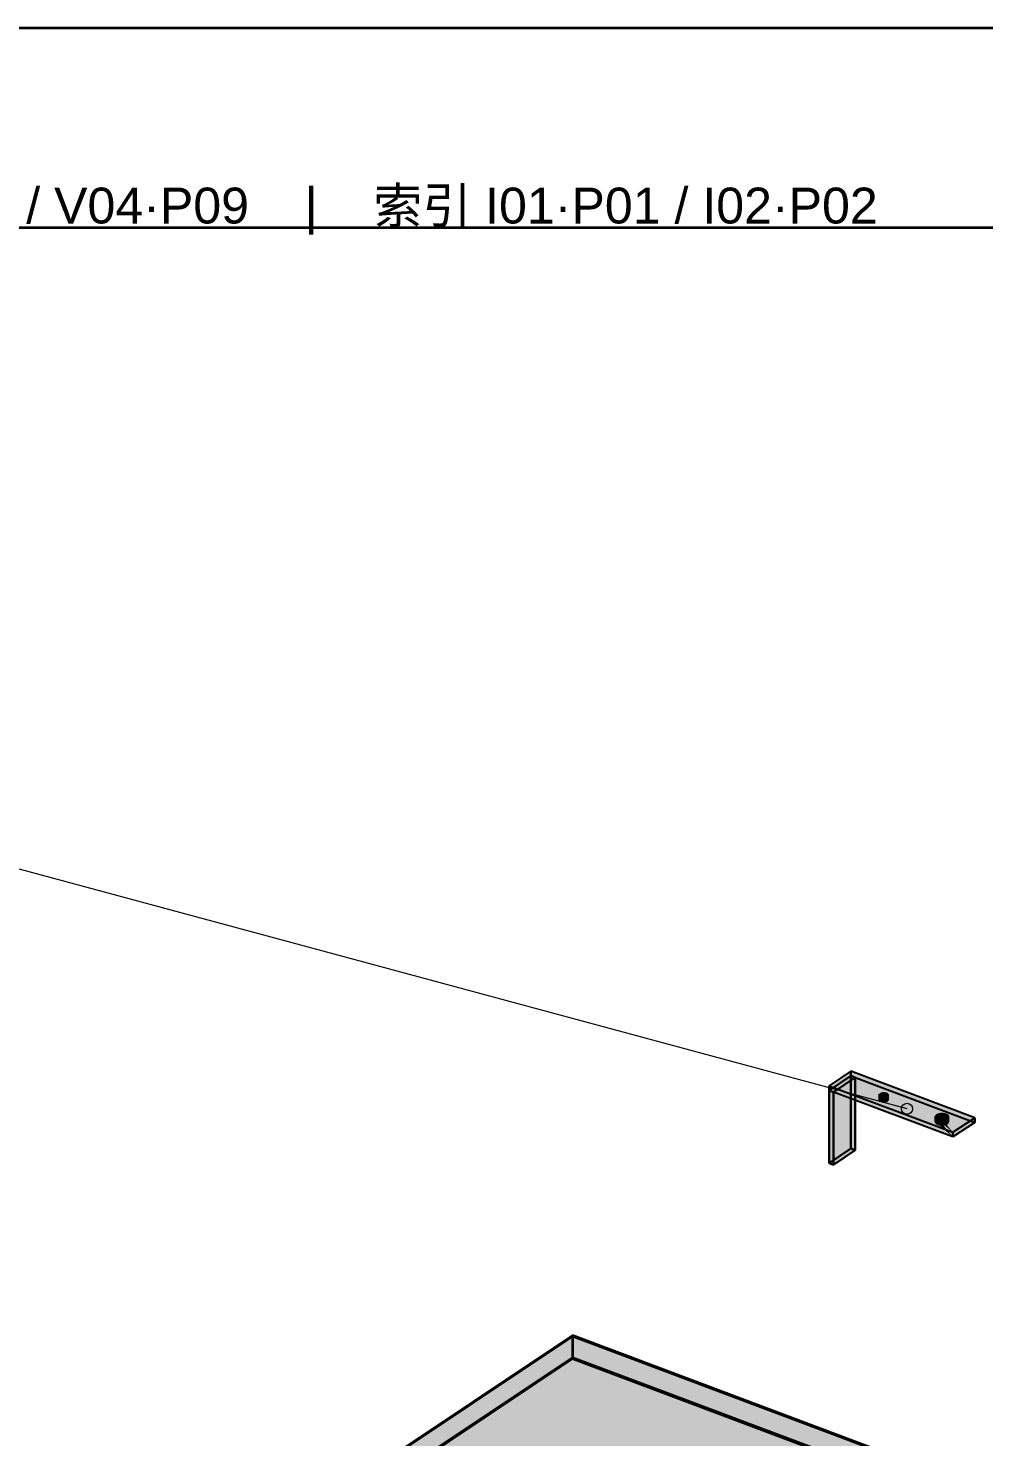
# Model space of a CAD drawing. Header units: millimetres. Extents: x 50 to 612415, y 2 to 4150.
# Drawn here: x 517637 to 518596, y 2737 to 4150 of the extents above; entities that cross this region are included whole.
import ezdxf

# ---------------------------------------------------------------- set-up
doc = ezdxf.new("R2010")
doc.units = ezdxf.units.MM
for name, color, linetype, lineweight in [('DIM', 7, 'Continuous', 13), ('FRAME', 7, 'Continuous', 35), ('HATCH', 8, 'Continuous', 9), ('NOTE', 7, 'Continuous', 18), ('OUTLINE', 7, 'Continuous', 25)]:
    doc.layers.add(name, color=color, linetype=linetype, lineweight=lineweight)
doc.styles.add('CN', font='Arial Unicode.ttf')

msp = doc.modelspace()

# ---------------------------------------------------------------- hatches: boundary and pattern name
at = {"layer": 'HATCH', "true_color": 0x46848e}
for points in [[(518440.584, 3084.021), (518462.515, 3098.641), (518462.515, 3103.39), (518440.584, 3088.769)], [(518462.515, 3025.835), (518440.584, 3011.214), (518440.584, 3084.021), (518462.515, 3098.641)], [(518444.97, 3009.57), (518466.901, 3024.19), (518466.901, 3096.996), (518444.97, 3082.376)], [(518586.791, 3052.038), (518564.86, 3037.417), (518564.86, 3042.165), (518586.791, 3056.786)]]:
    msp.add_hatch(color=145, dxfattribs=at).paths.add_polyline_path(points)
at = {"layer": 'HATCH', "true_color": 0x468f99}
for points in [[(518462.515, 3103.39), (518440.584, 3088.769), (518492.122, 3080.864)], [(518462.515, 3098.641), (518440.584, 3084.021), (518444.97, 3082.376)], [(518492.122, 3076.116), (518440.584, 3084.021), (518462.515, 3098.641)], [(518462.515, 3098.641), (518444.97, 3082.376), (518466.901, 3096.996)], [(518462.515, 3103.39), (518494.83, 3081.666), (518495.903, 3081.672)], [(518462.515, 3103.39), (518495.903, 3081.672), (518496.943, 3081.539)], [(518462.515, 3103.39), (518493.796, 3081.522), (518494.83, 3081.666)], [(518462.515, 3103.39), (518496.943, 3081.539), (518497.879, 3081.276)], [(518462.515, 3103.39), (518492.873, 3081.248), (518493.796, 3081.522)], [(518462.515, 3103.39), (518497.879, 3081.276), (518498.646, 3080.9)], [(518462.515, 3103.39), (518492.122, 3080.864), (518492.873, 3081.248)], [(518586.791, 3056.786), (518462.515, 3103.39), (518498.646, 3080.9)], [(518495.903, 3076.924), (518494.83, 3076.918), (518462.515, 3098.641)], [(518496.943, 3076.791), (518495.903, 3076.924), (518462.515, 3098.641)], [(518494.83, 3076.918), (518493.796, 3076.773), (518462.515, 3098.641)], [(518497.879, 3076.527), (518496.943, 3076.791), (518462.515, 3098.641)], [(518493.796, 3076.773), (518492.873, 3076.5), (518462.515, 3098.641)], [(518498.646, 3076.152), (518497.879, 3076.527), (518462.515, 3098.641)], [(518492.873, 3076.5), (518492.122, 3076.116), (518462.515, 3098.641)], [(518498.646, 3076.152), (518462.515, 3098.641), (518586.791, 3052.038)], [(518491.595, 3080.397), (518492.122, 3080.864), (518440.584, 3088.769)], [(518491.329, 3079.877), (518491.595, 3080.397), (518440.584, 3088.769)], [(518491.341, 3079.34), (518491.329, 3079.877), (518440.584, 3088.769)], [(518491.63, 3078.823), (518491.341, 3079.34), (518440.584, 3088.769)], [(518440.584, 3088.769), (518492.177, 3078.361), (518491.63, 3078.823)], [(518440.584, 3088.769), (518492.944, 3077.986), (518492.177, 3078.361)], [(518440.584, 3088.769), (518548.012, 3056.443), (518492.944, 3077.986)], [(518440.584, 3088.769), (518564.86, 3042.165), (518548.012, 3056.443)], [(518440.584, 3084.021), (518492.122, 3076.116), (518491.595, 3075.648)], [(518440.584, 3084.021), (518491.595, 3075.648), (518491.329, 3075.129)], [(518440.584, 3084.021), (518491.329, 3075.129), (518491.341, 3074.592)], [(518440.584, 3084.021), (518491.341, 3074.592), (518491.63, 3074.075)], [(518491.63, 3074.075), (518492.177, 3073.613), (518440.584, 3084.021)], [(518492.177, 3073.613), (518492.944, 3073.238), (518440.584, 3084.021)], [(518492.944, 3073.238), (518548.012, 3051.695), (518440.584, 3084.021)], [(518548.012, 3051.695), (518564.86, 3037.417), (518440.584, 3084.021)], [(518547.958, 3058.891), (518493.88, 3077.723), (518492.944, 3077.986)], [(518547.544, 3058.082), (518547.958, 3058.891), (518492.944, 3077.986)], [(518547.562, 3057.247), (518547.544, 3058.082), (518492.944, 3077.986)], [(518548.012, 3056.443), (518547.562, 3057.247), (518492.944, 3077.986)], [(518492.944, 3073.238), (518493.88, 3072.975), (518547.958, 3054.143)], [(518492.944, 3073.238), (518547.958, 3054.143), (518547.544, 3053.334)], [(518492.944, 3073.238), (518547.544, 3053.334), (518547.562, 3052.499)], [(518492.944, 3073.238), (518547.562, 3052.499), (518548.012, 3051.695)], [(518547.958, 3058.891), (518494.92, 3077.59), (518493.88, 3077.723)], [(518493.88, 3072.975), (518494.92, 3072.841), (518547.958, 3054.143)], [(518547.958, 3058.891), (518495.993, 3077.595), (518494.92, 3077.59)], [(518494.92, 3072.841), (518495.993, 3072.847), (518547.958, 3054.143)], [(518547.958, 3058.891), (518497.027, 3077.74), (518495.993, 3077.595)], [(518495.993, 3072.847), (518497.027, 3072.992), (518547.958, 3054.143)], [(518547.958, 3058.891), (518497.951, 3078.014), (518497.027, 3077.74)], [(518497.027, 3072.992), (518497.951, 3073.265), (518547.958, 3054.143)], [(518547.958, 3058.891), (518498.701, 3078.397), (518497.951, 3078.014)], [(518497.951, 3073.265), (518498.701, 3073.649), (518547.958, 3054.143)], [(518586.791, 3056.786), (518498.646, 3080.9), (518499.193, 3080.438)], [(518499.193, 3075.69), (518498.646, 3076.152), (518586.791, 3052.038)], [(518499.228, 3078.865), (518498.701, 3078.397), (518557.733, 3060.258)], [(518498.701, 3078.397), (518552.99, 3060.866), (518554.66, 3060.875)], [(518498.701, 3078.397), (518554.66, 3060.875), (518556.277, 3060.668)], [(518498.701, 3078.397), (518551.382, 3060.641), (518552.99, 3060.866)], [(518498.701, 3078.397), (518556.277, 3060.668), (518557.733, 3060.258)], [(518498.701, 3078.397), (518549.945, 3060.215), (518551.382, 3060.641)], [(518498.701, 3078.397), (518548.777, 3059.619), (518549.945, 3060.215)], [(518547.958, 3058.891), (518548.777, 3059.619), (518498.701, 3078.397)], [(518557.733, 3055.51), (518498.701, 3073.649), (518499.228, 3074.117)], [(518554.66, 3056.127), (518552.99, 3056.118), (518498.701, 3073.649)], [(518556.277, 3055.92), (518554.66, 3056.127), (518498.701, 3073.649)], [(518552.99, 3056.118), (518551.382, 3055.893), (518498.701, 3073.649)], [(518557.733, 3055.51), (518556.277, 3055.92), (518498.701, 3073.649)], [(518551.382, 3055.893), (518549.945, 3055.467), (518498.701, 3073.649)], [(518549.945, 3055.467), (518548.777, 3054.87), (518498.701, 3073.649)], [(518498.701, 3073.649), (518548.777, 3054.87), (518547.958, 3054.143)], [(518586.791, 3056.786), (518499.193, 3080.438), (518499.482, 3079.922)], [(518499.482, 3075.173), (518499.193, 3075.69), (518586.791, 3052.038)], [(518586.791, 3056.786), (518499.494, 3079.385), (518499.228, 3078.865)], [(518586.791, 3056.786), (518499.228, 3078.865), (518557.733, 3060.258)], [(518499.228, 3074.117), (518499.494, 3074.637), (518586.791, 3052.038)], [(518557.733, 3055.51), (518499.228, 3074.117), (518586.791, 3052.038)], [(518586.791, 3056.786), (518499.482, 3079.922), (518499.494, 3079.385)], [(518499.494, 3074.637), (518499.482, 3075.173), (518586.791, 3052.038)], [(518564.86, 3042.165), (518548.863, 3055.725), (518548.012, 3056.443)], [(518564.86, 3042.165), (518550.057, 3055.141), (518548.863, 3055.725)], [(518564.86, 3042.165), (518551.512, 3054.732), (518550.057, 3055.141)], [(518564.86, 3042.165), (518553.13, 3054.524), (518551.512, 3054.732)], [(518564.86, 3042.165), (518554.799, 3054.534), (518553.13, 3054.524)], [(518586.791, 3056.786), (518556.407, 3054.758), (518554.799, 3054.534)], [(518564.86, 3042.165), (518586.791, 3056.786), (518554.799, 3054.534)], [(518586.791, 3056.786), (518557.844, 3055.184), (518556.407, 3054.758)], [(518586.791, 3056.786), (518557.733, 3060.258), (518558.926, 3059.674)], [(518558.926, 3054.926), (518557.733, 3055.51), (518586.791, 3052.038)], [(518586.791, 3056.786), (518559.012, 3055.781), (518557.844, 3055.184)], [(518586.791, 3056.786), (518558.926, 3059.674), (518559.777, 3058.956)], [(518559.777, 3054.208), (518558.926, 3054.926), (518586.791, 3052.038)], [(518586.791, 3056.786), (518559.831, 3056.508), (518559.012, 3055.781)], [(518586.791, 3056.786), (518559.777, 3058.956), (518560.227, 3058.152)], [(518560.227, 3053.404), (518559.777, 3054.208), (518586.791, 3052.038)], [(518586.791, 3056.786), (518560.245, 3057.317), (518559.831, 3056.508)], [(518586.791, 3056.786), (518560.227, 3058.152), (518560.245, 3057.317)], [(518560.245, 3052.569), (518560.227, 3053.404), (518586.791, 3052.038)], [(518548.012, 3051.695), (518548.863, 3050.977), (518564.86, 3037.417)], [(518548.863, 3050.977), (518550.057, 3050.393), (518564.86, 3037.417)], [(518550.057, 3050.393), (518551.512, 3049.983), (518564.86, 3037.417)], [(518551.512, 3049.983), (518553.13, 3049.776), (518564.86, 3037.417)], [(518553.13, 3049.776), (518554.799, 3049.785), (518564.86, 3037.417)], [(518554.799, 3049.785), (518556.407, 3050.01), (518586.791, 3052.038)], [(518554.799, 3049.785), (518586.791, 3052.038), (518564.86, 3037.417)], [(518556.407, 3050.01), (518557.844, 3050.436), (518586.791, 3052.038)], [(518557.844, 3050.436), (518559.012, 3051.032), (518586.791, 3052.038)], [(518559.012, 3051.032), (518559.831, 3051.76), (518586.791, 3052.038)], [(518559.831, 3051.76), (518560.245, 3052.569), (518586.791, 3052.038)], [(518444.97, 3009.57), (518440.584, 3011.214), (518462.515, 3025.835)], [(518466.901, 3024.19), (518444.97, 3009.57), (518462.515, 3025.835)]]:
    msp.add_hatch(color=135, dxfattribs=at).paths.add_polyline_path(points)
at = {"layer": 'HATCH', "true_color": 0x468690}
for points in [[(518462.515, 3098.641), (518586.791, 3052.038), (518586.791, 3056.786), (518462.515, 3103.39)], [(518466.901, 3024.19), (518462.515, 3025.835), (518462.515, 3098.641), (518466.901, 3096.996)], [(518564.86, 3037.417), (518440.584, 3084.021), (518440.584, 3088.769), (518564.86, 3042.165)], [(518440.584, 3011.214), (518444.97, 3009.57), (518444.97, 3082.376), (518440.584, 3084.021)]]:
    msp.add_hatch(color=145, dxfattribs=at).paths.add_polyline_path(points)
at = {"layer": 'HATCH', "true_color": 0x468791}
for points in [[(518493.796, 3076.773), (518492.873, 3076.5), (518492.873, 3081.248), (518493.796, 3081.522)], [(518497.879, 3076.527), (518496.943, 3076.791), (518496.943, 3081.539), (518497.879, 3081.276)], [(518492.944, 3073.238), (518493.88, 3072.975), (518493.88, 3077.723), (518492.944, 3077.986)], [(518497.027, 3072.992), (518497.951, 3073.265), (518497.951, 3078.014), (518497.027, 3077.74)], [(518551.382, 3055.893), (518549.945, 3055.467), (518549.945, 3060.215), (518551.382, 3060.641)], [(518550.057, 3050.393), (518551.512, 3049.983), (518551.512, 3054.732), (518550.057, 3055.141)], [(518557.733, 3055.51), (518556.277, 3055.92), (518556.277, 3060.668), (518557.733, 3060.258)], [(518556.407, 3050.01), (518557.844, 3050.436), (518557.844, 3055.184), (518556.407, 3054.758)]]:
    msp.add_hatch(color=145, dxfattribs=at).paths.add_polyline_path(points)
at = {"layer": 'HATCH', "true_color": 0x468892}
for points in [[(518494.83, 3076.918), (518493.796, 3076.773), (518493.796, 3081.522), (518494.83, 3081.666)], [(518495.903, 3076.924), (518494.83, 3076.918), (518494.83, 3081.666), (518495.903, 3081.672)], [(518496.943, 3076.791), (518495.903, 3076.924), (518495.903, 3081.672), (518496.943, 3081.539)], [(518493.88, 3072.975), (518494.92, 3072.841), (518494.92, 3077.59), (518493.88, 3077.723)], [(518494.92, 3072.841), (518495.993, 3072.847), (518495.993, 3077.595), (518494.92, 3077.59)], [(518495.993, 3072.847), (518497.027, 3072.992), (518497.027, 3077.74), (518495.993, 3077.595)], [(518552.99, 3056.118), (518551.382, 3055.893), (518551.382, 3060.641), (518552.99, 3060.866)], [(518551.512, 3049.983), (518553.13, 3049.776), (518553.13, 3054.524), (518551.512, 3054.732)], [(518554.66, 3056.127), (518552.99, 3056.118), (518552.99, 3060.866), (518554.66, 3060.875)], [(518553.13, 3049.776), (518554.799, 3049.785), (518554.799, 3054.534), (518553.13, 3054.524)], [(518556.277, 3055.92), (518554.66, 3056.127), (518554.66, 3060.875), (518556.277, 3060.668)], [(518554.799, 3049.785), (518556.407, 3050.01), (518556.407, 3054.758), (518554.799, 3054.534)]]:
    msp.add_hatch(color=145, dxfattribs=at).paths.add_polyline_path(points)
at = {"layer": 'HATCH', "true_color": 0x46818b}
for points in [[(518491.595, 3075.648), (518491.329, 3075.129), (518491.329, 3079.877), (518491.595, 3080.397)], [(518491.341, 3074.592), (518491.63, 3074.075), (518491.63, 3078.823), (518491.341, 3079.34)], [(518499.482, 3075.173), (518499.193, 3075.69), (518499.193, 3080.438), (518499.482, 3079.922)], [(518499.228, 3074.117), (518499.494, 3074.637), (518499.494, 3079.385), (518499.228, 3078.865)], [(518547.958, 3054.143), (518547.544, 3053.334), (518547.544, 3058.082), (518547.958, 3058.891)], [(518547.562, 3052.499), (518548.012, 3051.695), (518548.012, 3056.443), (518547.562, 3057.247)], [(518560.227, 3053.404), (518559.777, 3054.208), (518559.777, 3058.956), (518560.227, 3058.152)], [(518559.831, 3051.76), (518560.245, 3052.569), (518560.245, 3057.317), (518559.831, 3056.508)]]:
    msp.add_hatch(color=137, dxfattribs=at).paths.add_polyline_path(points)
at = {"layer": 'HATCH', "true_color": 0x467f88}
for points in [[(518491.329, 3075.129), (518491.341, 3074.592), (518491.341, 3079.34), (518491.329, 3079.877)], [(518499.494, 3074.637), (518499.482, 3075.173), (518499.482, 3079.922), (518499.494, 3079.385)], [(518547.544, 3053.334), (518547.562, 3052.499), (518547.562, 3057.247), (518547.544, 3058.082)], [(518560.245, 3052.569), (518560.227, 3053.404), (518560.227, 3058.152), (518560.245, 3057.317)]]:
    msp.add_hatch(color=137, dxfattribs=at).paths.add_polyline_path(points)
at = {"layer": 'HATCH', "true_color": 0x46838d}
for points in [[(518492.122, 3076.116), (518491.595, 3075.648), (518491.595, 3080.397), (518492.122, 3080.864)], [(518498.701, 3073.649), (518499.228, 3074.117), (518499.228, 3078.865), (518498.701, 3078.397)], [(518548.777, 3054.87), (518547.958, 3054.143), (518547.958, 3058.891), (518548.777, 3059.619)], [(518559.012, 3051.032), (518559.831, 3051.76), (518559.831, 3056.508), (518559.012, 3055.781)]]:
    msp.add_hatch(color=145, dxfattribs=at).paths.add_polyline_path(points)
at = {"layer": 'HATCH', "true_color": 0x46848d}
for points in [[(518491.63, 3074.075), (518492.177, 3073.613), (518492.177, 3078.361), (518491.63, 3078.823)], [(518499.193, 3075.69), (518498.646, 3076.152), (518498.646, 3080.9), (518499.193, 3080.438)], [(518548.012, 3051.695), (518548.863, 3050.977), (518548.863, 3055.725), (518548.012, 3056.443)], [(518559.777, 3054.208), (518558.926, 3054.926), (518558.926, 3059.674), (518559.777, 3058.956)]]:
    msp.add_hatch(color=145, dxfattribs=at).paths.add_polyline_path(points)
at = {"layer": 'HATCH', "true_color": 0x46858f}
for points in [[(518492.873, 3076.5), (518492.122, 3076.116), (518492.122, 3080.864), (518492.873, 3081.248)], [(518492.177, 3073.613), (518492.944, 3073.238), (518492.944, 3077.986), (518492.177, 3078.361)], [(518498.646, 3076.152), (518497.879, 3076.527), (518497.879, 3081.276), (518498.646, 3080.9)], [(518497.951, 3073.265), (518498.701, 3073.649), (518498.701, 3078.397), (518497.951, 3078.014)], [(518549.945, 3055.467), (518548.777, 3054.87), (518548.777, 3059.619), (518549.945, 3060.215)], [(518548.863, 3050.977), (518550.057, 3050.393), (518550.057, 3055.141), (518548.863, 3055.725)], [(518558.926, 3054.926), (518557.733, 3055.51), (518557.733, 3060.258), (518558.926, 3059.674)], [(518557.844, 3050.436), (518559.012, 3051.032), (518559.012, 3055.781), (518557.844, 3055.184)]]:
    msp.add_hatch(color=145, dxfattribs=at).paths.add_polyline_path(points)
at = {"layer": 'HATCH', "true_color": 0x617c87}
for points in [[(518183.002, 2838.485), (517120, 2129.817), (518183.368, 2837.206)], [(517120, 2129.817), (517122.559, 2130), (518183.368, 2837.206)], [(518183.002, 2838.485), (518183.368, 2837.206), (520767.441, 1868.178)], [(520767.441, 1868.178), (520770, 1868.361), (518183.002, 2838.485)], [(518183.368, 2815.047), (517120, 2107.658), (518183.002, 2816.327)], [(518183.002, 2816.327), (517120, 2107.658), (517674.09, 2259.34)], [(518183.368, 2815.047), (517122.559, 2107.841), (517120, 2107.658)], [(517674.09, 2257.757), (517120, 2106.076), (518183.002, 2814.744)], [(518183.002, 2816.327), (517674.09, 2259.34), (517674.674, 2259.638)], [(517674.674, 2258.055), (517674.09, 2257.757), (518183.002, 2814.744)], [(518183.002, 2816.327), (517674.674, 2259.638), (517675.393, 2259.851)], [(517675.393, 2258.268), (517674.674, 2258.055), (518183.002, 2814.744)], [(518183.002, 2816.327), (517675.393, 2259.851), (518499.067, 2441.14)], [(518499.067, 2439.557), (517675.393, 2258.268), (518183.002, 2814.744)], [(518183.002, 2816.327), (518674.516, 2558.106), (518939.517, 2477.463)], [(518183.002, 2816.327), (518499.067, 2441.14), (518674.516, 2558.106)], [(518183.002, 2816.327), (518941.804, 2478.14), (518942.711, 2478.145)], [(518183.002, 2816.327), (518942.711, 2478.145), (518943.589, 2478.033)], [(518183.002, 2816.327), (518940.931, 2478.018), (518941.804, 2478.14)], [(518183.002, 2816.327), (518943.589, 2478.033), (518944.379, 2477.81)], [(518183.002, 2816.327), (518940.151, 2477.787), (518940.931, 2478.018)], [(518183.002, 2816.327), (518939.517, 2477.463), (518940.151, 2477.787)], [(520767.441, 1846.02), (518183.368, 2815.047), (518183.002, 2816.327)], [(520770, 1846.203), (518183.002, 2816.327), (518944.379, 2477.81)], [(518183.002, 2816.327), (520770, 1846.203), (520767.441, 1846.02)], [(518939.517, 2475.88), (518674.516, 2556.523), (518183.002, 2814.744)], [(518674.516, 2556.523), (518499.067, 2439.557), (518183.002, 2814.744)], [(518942.711, 2476.562), (518941.804, 2476.557), (518183.002, 2814.744)], [(518943.589, 2476.45), (518942.711, 2476.562), (518183.002, 2814.744)], [(518941.804, 2476.557), (518940.931, 2476.435), (518183.002, 2814.744)], [(518944.379, 2476.228), (518943.589, 2476.45), (518183.002, 2814.744)], [(518940.931, 2476.435), (518940.151, 2476.204), (518183.002, 2814.744)], [(518940.151, 2476.204), (518939.517, 2475.88), (518183.002, 2814.744)], [(518944.379, 2476.228), (518183.002, 2814.744), (520770, 1844.62)]]:
    msp.add_hatch(color=145, dxfattribs=at).paths.add_polyline_path(points)
at = {"layer": 'HATCH', "true_color": 0x5a737d}
for points in [[(517120, 2107.658), (518183.002, 2816.327), (518183.002, 2838.485), (517120, 2129.817)], [(518183.368, 2815.047), (517122.559, 2107.841), (517122.559, 2130), (518183.368, 2837.206)], [(517120, 2106.076), (518183.002, 2814.744), (518183.002, 2816.327), (517120, 2107.658)]]:
    msp.add_hatch(color=147, dxfattribs=at).paths.add_polyline_path(points)
at = {"layer": 'HATCH', "true_color": 0x5b747f}
for points in [[(518183.002, 2816.327), (520770, 1846.203), (520770, 1868.361), (518183.002, 2838.485)], [(520767.441, 1846.02), (518183.368, 2815.047), (518183.368, 2837.206), (520767.441, 1868.178)], [(518183.002, 2814.744), (520770, 1844.62), (520770, 1846.203), (518183.002, 2816.327)]]:
    msp.add_hatch(color=147, dxfattribs=at).paths.add_polyline_path(points)

# ---------------------------------------------------------------- linework, layer by layer
at = {"layer": 'DIM'}
msp.add_lwpolyline([(518518.805, 3065.714), (517020, 3470), (516980, 3470)], dxfattribs=at)
msp.add_circle((518518.805, 3065.714), 5.5, dxfattribs=at)
at = {"layer": 'FRAME'}
msp.add_line((516050, 3950), (521890, 3950), dxfattribs=at)
msp.add_lwpolyline([(516050, 50), (521890, 50), (521890, 4150), (516050, 4150)], close=True, dxfattribs=at)
at = {"layer": 'OUTLINE', "color": 139, "true_color": 0x42544a}
for p, q in [((518462.515, 3103.39), (518440.584, 3088.769)), ((518462.515, 3103.39), (518440.584, 3088.769)), ((518440.584, 3084.021), (518462.515, 3098.641)), ((518440.584, 3084.021), (518462.515, 3098.641)), ((518462.515, 3098.641), (518440.584, 3084.021)), ((518440.584, 3084.021), (518462.515, 3098.641)), ((518466.901, 3096.996), (518444.97, 3082.376)), ((518444.97, 3082.376), (518466.901, 3096.996)), ((518462.515, 3098.641), (518462.515, 3103.39)), ((518586.791, 3056.786), (518462.515, 3103.39)), ((518462.515, 3103.39), (518462.515, 3098.641)), ((518586.791, 3056.786), (518462.515, 3103.39)), ((518462.515, 3025.835), (518462.515, 3098.641)), ((518462.515, 3098.641), (518466.901, 3096.996)), ((518462.515, 3098.641), (518462.515, 3025.835)), ((518466.901, 3096.996), (518462.515, 3098.641)), ((518462.515, 3098.641), (518586.791, 3052.038)), ((518462.515, 3098.641), (518586.791, 3052.038)), ((518466.901, 3096.996), (518466.901, 3024.19)), ((518466.901, 3024.19), (518466.901, 3096.996)), ((518440.584, 3088.769), (518440.584, 3084.021)), ((518440.584, 3084.021), (518440.584, 3088.769)), ((518440.584, 3088.769), (518564.86, 3042.165)), ((518440.584, 3088.769), (518564.86, 3042.165)), ((518440.584, 3011.214), (518440.584, 3084.021)), ((518444.97, 3082.376), (518440.584, 3084.021)), ((518440.584, 3084.021), (518440.584, 3011.214)), ((518440.584, 3084.021), (518444.97, 3082.376)), ((518564.86, 3037.417), (518440.584, 3084.021)), ((518564.86, 3037.417), (518440.584, 3084.021)), ((518444.97, 3082.376), (518444.97, 3009.57)), ((518444.97, 3009.57), (518444.97, 3082.376)), ((518492.873, 3081.248), (518493.796, 3081.522)), ((518492.873, 3081.248), (518493.796, 3081.522)), ((518493.796, 3081.522), (518494.83, 3081.666)), ((518493.796, 3081.522), (518494.83, 3081.666)), ((518493.796, 3076.773), (518493.796, 3081.522)), ((518493.796, 3081.522), (518493.796, 3076.773)), ((518494.83, 3081.666), (518495.903, 3081.672)), ((518494.83, 3081.666), (518495.903, 3081.672)), ((518494.83, 3076.918), (518494.83, 3081.666)), ((518494.83, 3081.666), (518494.83, 3076.918)), ((518495.903, 3081.672), (518496.943, 3081.539)), ((518495.903, 3081.672), (518495.903, 3076.924)), ((518495.903, 3076.924), (518495.903, 3081.672)), ((518495.903, 3081.672), (518496.943, 3081.539)), ((518496.943, 3081.539), (518497.879, 3081.276)), ((518496.943, 3081.539), (518496.943, 3076.791)), ((518496.943, 3076.791), (518496.943, 3081.539)), ((518496.943, 3081.539), (518497.879, 3081.276)), ((518491.329, 3079.877), (518491.595, 3080.397)), ((518491.329, 3079.877), (518491.595, 3080.397)), ((518491.341, 3079.34), (518491.329, 3079.877)), ((518491.329, 3075.129), (518491.329, 3079.877)), ((518491.341, 3079.34), (518491.329, 3079.877)), ((518491.329, 3079.877), (518491.329, 3075.129)), ((518491.595, 3075.648), (518491.329, 3075.129)), ((518491.595, 3075.648), (518491.329, 3075.129)), ((518491.329, 3075.129), (518491.341, 3074.592)), ((518491.329, 3075.129), (518491.341, 3074.592)), ((518491.63, 3078.823), (518491.341, 3079.34)), ((518491.341, 3074.592), (518491.341, 3079.34)), ((518491.63, 3078.823), (518491.341, 3079.34)), ((518491.341, 3079.34), (518491.341, 3074.592)), ((518491.341, 3074.592), (518491.63, 3074.075)), ((518491.341, 3074.592), (518491.63, 3074.075)), ((518491.595, 3080.397), (518492.122, 3080.864)), ((518491.595, 3080.397), (518492.122, 3080.864)), ((518491.595, 3075.648), (518491.595, 3080.397)), ((518491.595, 3080.397), (518491.595, 3075.648)), ((518492.122, 3076.116), (518491.595, 3075.648)), ((518492.122, 3076.116), (518491.595, 3075.648)), ((518492.177, 3078.361), (518491.63, 3078.823)), ((518491.63, 3074.075), (518491.63, 3078.823)), ((518492.177, 3078.361), (518491.63, 3078.823)), ((518491.63, 3078.823), (518491.63, 3074.075)), ((518491.63, 3074.075), (518492.177, 3073.613)), ((518491.63, 3074.075), (518492.177, 3073.613)), ((518492.122, 3080.864), (518492.873, 3081.248)), ((518492.122, 3080.864), (518492.873, 3081.248)), ((518492.122, 3076.116), (518492.122, 3080.864)), ((518492.122, 3080.864), (518492.122, 3076.116)), ((518492.873, 3076.5), (518492.122, 3076.116)), ((518492.873, 3076.5), (518492.122, 3076.116)), ((518492.944, 3077.986), (518492.177, 3078.361)), ((518492.177, 3073.613), (518492.177, 3078.361)), ((518492.944, 3077.986), (518492.177, 3078.361)), ((518492.177, 3078.361), (518492.177, 3073.613)), ((518492.177, 3073.613), (518492.944, 3073.238)), ((518492.177, 3073.613), (518492.944, 3073.238)), ((518492.873, 3076.5), (518492.873, 3081.248)), ((518492.873, 3081.248), (518492.873, 3076.5)), ((518493.796, 3076.773), (518492.873, 3076.5)), ((518493.796, 3076.773), (518492.873, 3076.5)), ((518492.944, 3073.238), (518492.944, 3077.986)), ((518493.88, 3077.723), (518492.944, 3077.986)), ((518492.944, 3077.986), (518492.944, 3073.238)), ((518493.88, 3077.723), (518492.944, 3077.986)), ((518492.944, 3073.238), (518493.88, 3072.975)), ((518492.944, 3073.238), (518493.88, 3072.975)), ((518494.83, 3076.918), (518493.796, 3076.773)), ((518494.83, 3076.918), (518493.796, 3076.773)), ((518493.88, 3072.975), (518493.88, 3077.723)), ((518494.92, 3077.59), (518493.88, 3077.723)), ((518493.88, 3077.723), (518493.88, 3072.975)), ((518494.92, 3077.59), (518493.88, 3077.723)), ((518493.88, 3072.975), (518494.92, 3072.841)), ((518493.88, 3072.975), (518494.92, 3072.841)), ((518495.903, 3076.924), (518494.83, 3076.918)), ((518495.903, 3076.924), (518494.83, 3076.918)), ((518495.993, 3077.595), (518494.92, 3077.59)), ((518495.993, 3077.595), (518494.92, 3077.59)), ((518494.92, 3072.841), (518494.92, 3077.59)), ((518494.92, 3077.59), (518494.92, 3072.841)), ((518494.92, 3072.841), (518495.993, 3072.847)), ((518494.92, 3072.841), (518495.993, 3072.847)), ((518496.943, 3076.791), (518495.903, 3076.924)), ((518496.943, 3076.791), (518495.903, 3076.924)), ((518497.027, 3077.74), (518495.993, 3077.595)), ((518497.027, 3077.74), (518495.993, 3077.595)), ((518495.993, 3077.595), (518495.993, 3072.847)), ((518495.993, 3072.847), (518495.993, 3077.595)), ((518495.993, 3072.847), (518497.027, 3072.992)), ((518495.993, 3072.847), (518497.027, 3072.992)), ((518497.879, 3076.527), (518496.943, 3076.791)), ((518497.879, 3076.527), (518496.943, 3076.791)), ((518497.951, 3078.014), (518497.027, 3077.74)), ((518497.951, 3078.014), (518497.027, 3077.74)), ((518497.027, 3077.74), (518497.027, 3072.992)), ((518497.027, 3072.992), (518497.027, 3077.74)), ((518497.027, 3072.992), (518497.951, 3073.265)), ((518497.027, 3072.992), (518497.951, 3073.265)), ((518497.879, 3081.276), (518498.646, 3080.9)), ((518497.879, 3081.276), (518497.879, 3076.527)), ((518497.879, 3076.527), (518497.879, 3081.276)), ((518497.879, 3081.276), (518498.646, 3080.9)), ((518498.646, 3076.152), (518497.879, 3076.527)), ((518498.646, 3076.152), (518497.879, 3076.527)), ((518498.701, 3078.397), (518497.951, 3078.014)), ((518498.701, 3078.397), (518497.951, 3078.014)), ((518497.951, 3078.014), (518497.951, 3073.265)), ((518497.951, 3073.265), (518497.951, 3078.014)), ((518497.951, 3073.265), (518498.701, 3073.649)), ((518497.951, 3073.265), (518498.701, 3073.649)), ((518498.646, 3080.9), (518498.646, 3076.152)), ((518498.646, 3076.152), (518498.646, 3080.9)), ((518498.646, 3080.9), (518499.193, 3080.438)), ((518498.646, 3080.9), (518499.193, 3080.438)), ((518499.193, 3075.69), (518498.646, 3076.152)), ((518499.193, 3075.69), (518498.646, 3076.152)), ((518499.228, 3078.865), (518498.701, 3078.397)), ((518499.228, 3078.865), (518498.701, 3078.397)), ((518498.701, 3078.397), (518498.701, 3073.649)), ((518498.701, 3073.649), (518498.701, 3078.397)), ((518498.701, 3073.649), (518499.228, 3074.117)), ((518498.701, 3073.649), (518499.228, 3074.117)), ((518499.193, 3080.438), (518499.193, 3075.69)), ((518499.193, 3075.69), (518499.193, 3080.438)), ((518499.193, 3080.438), (518499.482, 3079.922)), ((518499.193, 3080.438), (518499.482, 3079.922)), ((518499.482, 3075.173), (518499.193, 3075.69)), ((518499.482, 3075.173), (518499.193, 3075.69)), ((518499.494, 3079.385), (518499.228, 3078.865)), ((518499.494, 3079.385), (518499.228, 3078.865)), ((518499.228, 3078.865), (518499.228, 3074.117)), ((518499.228, 3074.117), (518499.228, 3078.865)), ((518499.228, 3074.117), (518499.494, 3074.637)), ((518499.228, 3074.117), (518499.494, 3074.637)), ((518499.482, 3079.922), (518499.482, 3075.173)), ((518499.482, 3075.173), (518499.482, 3079.922)), ((518499.482, 3079.922), (518499.494, 3079.385)), ((518499.482, 3079.922), (518499.494, 3079.385)), ((518499.494, 3074.637), (518499.482, 3075.173)), ((518499.494, 3074.637), (518499.482, 3075.173)), ((518499.494, 3079.385), (518499.494, 3074.637)), ((518499.494, 3074.637), (518499.494, 3079.385)), ((518547.544, 3058.082), (518547.958, 3058.891)), ((518547.544, 3058.082), (518547.958, 3058.891)), ((518547.562, 3057.247), (518547.544, 3058.082)), ((518547.544, 3053.334), (518547.544, 3058.082)), ((518547.562, 3057.247), (518547.544, 3058.082)), ((518547.544, 3058.082), (518547.544, 3053.334)), ((518547.958, 3054.143), (518547.544, 3053.334)), ((518547.958, 3054.143), (518547.544, 3053.334)), ((518547.544, 3053.334), (518547.562, 3052.499)), ((518547.544, 3053.334), (518547.562, 3052.499)), ((518548.012, 3056.443), (518547.562, 3057.247)), ((518547.562, 3052.499), (518547.562, 3057.247)), ((518548.012, 3056.443), (518547.562, 3057.247)), ((518547.562, 3057.247), (518547.562, 3052.499)), ((518547.958, 3058.891), (518548.777, 3059.619)), ((518547.958, 3058.891), (518548.777, 3059.619)), ((518547.958, 3054.143), (518547.958, 3058.891)), ((518547.958, 3058.891), (518547.958, 3054.143)), ((518548.777, 3054.87), (518547.958, 3054.143)), ((518548.777, 3054.87), (518547.958, 3054.143)), ((518548.012, 3051.695), (518548.012, 3056.443)), ((518548.863, 3055.725), (518548.012, 3056.443)), ((518548.012, 3056.443), (518548.012, 3051.695)), ((518548.863, 3055.725), (518548.012, 3056.443)), ((518548.777, 3059.619), (518549.945, 3060.215)), ((518548.777, 3059.619), (518549.945, 3060.215)), ((518548.777, 3054.87), (518548.777, 3059.619)), ((518548.777, 3059.619), (518548.777, 3054.87)), ((518549.945, 3055.467), (518548.777, 3054.87)), ((518549.945, 3055.467), (518548.777, 3054.87)), ((518548.863, 3050.977), (518548.863, 3055.725)), ((518550.057, 3055.141), (518548.863, 3055.725)), ((518548.863, 3055.725), (518548.863, 3050.977)), ((518550.057, 3055.141), (518548.863, 3055.725)), ((518549.945, 3060.215), (518551.382, 3060.641)), ((518549.945, 3060.215), (518551.382, 3060.641)), ((518549.945, 3055.467), (518549.945, 3060.215)), ((518549.945, 3060.215), (518549.945, 3055.467)), ((518551.382, 3055.893), (518549.945, 3055.467)), ((518551.382, 3055.893), (518549.945, 3055.467)), ((518550.057, 3050.393), (518550.057, 3055.141)), ((518551.512, 3054.732), (518550.057, 3055.141)), ((518550.057, 3055.141), (518550.057, 3050.393)), ((518551.512, 3054.732), (518550.057, 3055.141)), ((518551.382, 3060.641), (518552.99, 3060.866)), ((518551.382, 3060.641), (518552.99, 3060.866)), ((518551.382, 3055.893), (518551.382, 3060.641)), ((518551.382, 3060.641), (518551.382, 3055.893)), ((518552.99, 3056.118), (518551.382, 3055.893)), ((518552.99, 3056.118), (518551.382, 3055.893)), ((518551.512, 3049.983), (518551.512, 3054.732)), ((518553.13, 3054.524), (518551.512, 3054.732)), ((518551.512, 3054.732), (518551.512, 3049.983)), ((518553.13, 3054.524), (518551.512, 3054.732)), ((518552.99, 3060.866), (518554.66, 3060.875)), ((518552.99, 3060.866), (518554.66, 3060.875)), ((518552.99, 3056.118), (518552.99, 3060.866)), ((518552.99, 3060.866), (518552.99, 3056.118)), ((518554.66, 3056.127), (518552.99, 3056.118)), ((518554.66, 3056.127), (518552.99, 3056.118)), ((518554.799, 3054.534), (518553.13, 3054.524)), ((518554.799, 3054.534), (518553.13, 3054.524)), ((518553.13, 3049.776), (518553.13, 3054.524)), ((518553.13, 3054.524), (518553.13, 3049.776)), ((518554.66, 3060.875), (518556.277, 3060.668)), ((518554.66, 3060.875), (518554.66, 3056.127)), ((518554.66, 3056.127), (518554.66, 3060.875)), ((518554.66, 3060.875), (518556.277, 3060.668)), ((518556.277, 3055.92), (518554.66, 3056.127)), ((518556.277, 3055.92), (518554.66, 3056.127)), ((518556.407, 3054.758), (518554.799, 3054.534)), ((518556.407, 3054.758), (518554.799, 3054.534)), ((518554.799, 3054.534), (518554.799, 3049.785)), ((518554.799, 3049.785), (518554.799, 3054.534)), ((518556.277, 3060.668), (518557.733, 3060.258)), ((518556.277, 3060.668), (518556.277, 3055.92)), ((518556.277, 3055.92), (518556.277, 3060.668)), ((518556.277, 3060.668), (518557.733, 3060.258)), ((518557.733, 3055.51), (518556.277, 3055.92)), ((518557.733, 3055.51), (518556.277, 3055.92)), ((518557.844, 3055.184), (518556.407, 3054.758)), ((518557.844, 3055.184), (518556.407, 3054.758)), ((518556.407, 3054.758), (518556.407, 3050.01)), ((518556.407, 3050.01), (518556.407, 3054.758)), ((518557.733, 3060.258), (518557.733, 3055.51)), ((518557.733, 3055.51), (518557.733, 3060.258)), ((518557.733, 3060.258), (518558.926, 3059.674)), ((518557.733, 3060.258), (518558.926, 3059.674)), ((518558.926, 3054.926), (518557.733, 3055.51)), ((518558.926, 3054.926), (518557.733, 3055.51)), ((518559.012, 3055.781), (518557.844, 3055.184)), ((518559.012, 3055.781), (518557.844, 3055.184)), ((518557.844, 3055.184), (518557.844, 3050.436)), ((518557.844, 3050.436), (518557.844, 3055.184)), ((518558.926, 3059.674), (518558.926, 3054.926)), ((518558.926, 3054.926), (518558.926, 3059.674)), ((518558.926, 3059.674), (518559.777, 3058.956)), ((518558.926, 3059.674), (518559.777, 3058.956)), ((518559.777, 3054.208), (518558.926, 3054.926)), ((518559.777, 3054.208), (518558.926, 3054.926)), ((518559.831, 3056.508), (518559.012, 3055.781)), ((518559.831, 3056.508), (518559.012, 3055.781)), ((518559.012, 3055.781), (518559.012, 3051.032)), ((518559.012, 3051.032), (518559.012, 3055.781)), ((518559.777, 3058.956), (518559.777, 3054.208)), ((518559.777, 3054.208), (518559.777, 3058.956)), ((518559.777, 3058.956), (518560.227, 3058.152)), ((518559.777, 3058.956), (518560.227, 3058.152)), ((518560.227, 3053.404), (518559.777, 3054.208)), ((518560.227, 3053.404), (518559.777, 3054.208)), ((518560.245, 3057.317), (518559.831, 3056.508)), ((518560.245, 3057.317), (518559.831, 3056.508)), ((518559.831, 3056.508), (518559.831, 3051.76)), ((518559.831, 3051.76), (518559.831, 3056.508)), ((518560.227, 3058.152), (518560.227, 3053.404)), ((518560.227, 3053.404), (518560.227, 3058.152)), ((518560.227, 3058.152), (518560.245, 3057.317)), ((518560.227, 3058.152), (518560.245, 3057.317)), ((518560.245, 3052.569), (518560.227, 3053.404)), ((518560.245, 3052.569), (518560.227, 3053.404)), ((518560.245, 3057.317), (518560.245, 3052.569)), ((518560.245, 3052.569), (518560.245, 3057.317)), ((518564.86, 3042.165), (518586.791, 3056.786)), ((518564.86, 3042.165), (518586.791, 3056.786)), ((518586.791, 3052.038), (518586.791, 3056.786)), ((518586.791, 3056.786), (518586.791, 3052.038)), ((518547.562, 3052.499), (518548.012, 3051.695)), ((518547.562, 3052.499), (518548.012, 3051.695)), ((518548.012, 3051.695), (518548.863, 3050.977)), ((518548.012, 3051.695), (518548.863, 3050.977)), ((518548.863, 3050.977), (518550.057, 3050.393)), ((518548.863, 3050.977), (518550.057, 3050.393)), ((518550.057, 3050.393), (518551.512, 3049.983)), ((518550.057, 3050.393), (518551.512, 3049.983)), ((518551.512, 3049.983), (518553.13, 3049.776)), ((518551.512, 3049.983), (518553.13, 3049.776)), ((518553.13, 3049.776), (518554.799, 3049.785)), ((518553.13, 3049.776), (518554.799, 3049.785)), ((518554.799, 3049.785), (518556.407, 3050.01)), ((518554.799, 3049.785), (518556.407, 3050.01)), ((518556.407, 3050.01), (518557.844, 3050.436)), ((518556.407, 3050.01), (518557.844, 3050.436)), ((518557.844, 3050.436), (518559.012, 3051.032)), ((518557.844, 3050.436), (518559.012, 3051.032)), ((518559.012, 3051.032), (518559.831, 3051.76)), ((518559.012, 3051.032), (518559.831, 3051.76)), ((518559.831, 3051.76), (518560.245, 3052.569)), ((518559.831, 3051.76), (518560.245, 3052.569)), ((518586.791, 3052.038), (518564.86, 3037.417)), ((518586.791, 3052.038), (518564.86, 3037.417)), ((518564.86, 3042.165), (518564.86, 3037.417)), ((518564.86, 3037.417), (518564.86, 3042.165)), ((518440.584, 3011.214), (518462.515, 3025.835)), ((518462.515, 3025.835), (518440.584, 3011.214)), ((518462.515, 3025.835), (518466.901, 3024.19)), ((518466.901, 3024.19), (518462.515, 3025.835)), ((518444.97, 3009.57), (518440.584, 3011.214)), ((518440.584, 3011.214), (518444.97, 3009.57)), ((518466.901, 3024.19), (518444.97, 3009.57)), ((518444.97, 3009.57), (518466.901, 3024.19)), ((518183.002, 2838.485), (517120, 2129.817)), ((518183.002, 2838.485), (517120, 2129.817)), ((517122.559, 2130), (518183.368, 2837.206)), ((517122.559, 2130), (518183.368, 2837.206)), ((518183.002, 2816.327), (518183.002, 2838.485)), ((520770, 1868.361), (518183.002, 2838.485)), ((518183.002, 2838.485), (518183.002, 2816.327)), ((520770, 1868.361), (518183.002, 2838.485)), ((518183.368, 2837.206), (520767.441, 1868.178)), ((518183.368, 2837.206), (518183.368, 2815.047)), ((518183.368, 2815.047), (518183.368, 2837.206)), ((518183.368, 2837.206), (520767.441, 1868.178)), ((517120, 2107.658), (518183.002, 2816.327)), ((518183.002, 2816.327), (517120, 2107.658)), ((517120, 2107.658), (518183.002, 2816.327)), ((518183.002, 2816.327), (517120, 2107.658)), ((517120, 2106.076), (518183.002, 2814.744)), ((517120, 2106.076), (518183.002, 2814.744)), ((518183.368, 2815.047), (517122.559, 2107.841)), ((518183.368, 2815.047), (517122.559, 2107.841)), ((518183.002, 2814.744), (518183.002, 2816.327)), ((520770, 1846.203), (518183.002, 2816.327)), ((520770, 1846.203), (518183.002, 2816.327)), ((518183.002, 2816.327), (518183.002, 2814.744)), ((518183.002, 2816.327), (520770, 1846.203)), ((518183.002, 2816.327), (520770, 1846.203)), ((518183.002, 2814.744), (520770, 1844.62)), ((518183.002, 2814.744), (520770, 1844.62)), ((520767.441, 1846.02), (518183.368, 2815.047)), ((520767.441, 1846.02), (518183.368, 2815.047))]:
    msp.add_line(p, q, dxfattribs=at)

# ---------------------------------------------------------------- texts
at = {"layer": 'NOTE', "insert": (516120, 3990), "char_height": 36, "width": 5700, "attachment_point": 1, "style": 'CN'}
msp.add_mtext('本页件 H03/H04/H13/H14 等    |    装配 A04·P17    |    三维 A02·P05 / V04·P09    |    索引 I01·P01 / I02·P02', dxfattribs=at)

doc.saveas('drawing.dxf')
